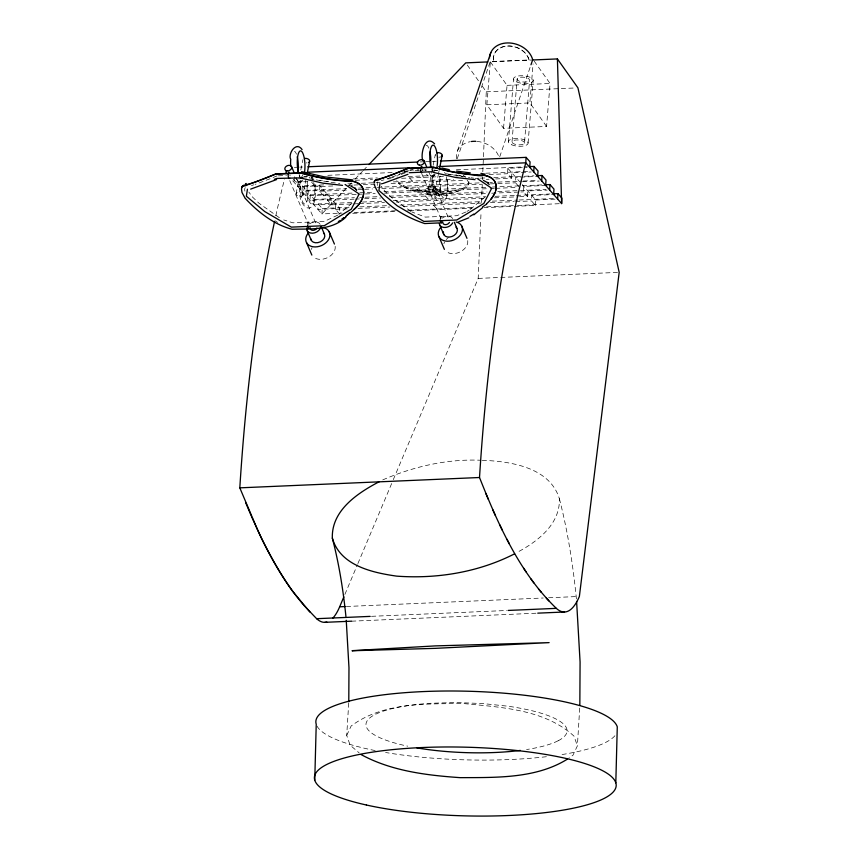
<?xml version="1.0" encoding="UTF-8"?>
<svg xmlns="http://www.w3.org/2000/svg" width="859" height="859" viewBox="0 0 859 859"><rect width="100%" height="100%" fill="white"/><g stroke="black" fill="none" stroke-linecap="round" stroke-linejoin="round"><path stroke-width="0.64" stroke-dasharray="4.29 3.22" d="M393.304 479.633L478.184 278.413L481.072 211.765M481.48 202.434L482.232 185.104M482.457 179.778L482.575 177.104M482.812 171.779L486.269 91.795L480.954 84.3M348.722 703.038L346.714 735.401L350.128 745.161L359.169 752.903M579.707 708.074L577.388 745.859L572.942 755.265L568.583 758.325M294.336 176.771L294.025 182.215L308.188 181.603M295.131 177.673L298.32 181.303L298.009 186.747L319.892 185.802L339.82 208.458L339.509 213.902L335.525 209.371L335.837 203.927L313.954 204.871L314.265 199.428L310.282 194.896L353.135 193.05M323.736 184.91L302.304 185.834L301.992 191.278L323.875 190.333L323.564 195.777L356.668 194.349M302.304 185.834L306.287 190.365L305.987 195.809L327.859 194.864L327.547 200.308L331.542 204.839L352.716 203.927M310.282 194.896L309.97 200.34L331.842 199.395L331.542 204.839M311.796 178.908L311.924 176.739L314.319 179.456M332.809 185.963L315.597 186.714L315.79 183.439M351.728 202.52L318.249 203.959L317.937 209.403L339.82 208.458M323.564 195.777L319.58 191.246L319.892 185.802M318.249 203.959L322.232 208.49L321.921 213.934L342.011 213.064M425.076 191.686L425.173 189.989M439.174 192.298L439.271 190.601M495.664 178.94L511.545 178.253L507.562 173.722L507.873 168.289L527.179 167.451M511.545 178.253L511.857 172.82L531.163 171.983M518.718 186.414L515.529 182.795L515.84 177.351L537.723 176.406M519.545 196.732L527.49 196.389L523.496 191.858L523.807 186.414L545.69 185.469M527.49 196.389L527.791 190.945L547.108 190.107M514.273 206.364L535.458 205.451L531.474 200.92L531.785 195.476L553.658 194.531M535.458 205.451L535.769 200.007L522.218 184.599M534.137 61.032L550.071 83.495L546.571 126.456L503.546 128.313L486.849 104.777L490.349 61.816L533.375 59.958M503.546 128.313L507.046 85.352L490.349 61.816M508.388 141.821L513.51 79.028M512.039 141.628L517.15 78.835M524.452 143.174A6.292 2.427 4.7 0 0 515.905 139.985A6.292 2.427 4.7 0 0 514.38 144.044A6.292 2.427 4.7 0 0 524.452 143.174L529.573 80.381A6.292 2.427 4.7 0 0 521.016 77.192A6.292 2.427 4.7 0 0 519.491 81.261A6.292 2.427 4.7 0 0 529.573 80.381M546.571 126.456L529.874 102.919L533.063 63.867M528.092 142.981L533.214 80.188M482.232 460.295C510.568 461.304 549.717 467.264 559.37 498.66C560.379 524.28 537.337 541.793 516.796 552.552M296.033 193.876L299.92 174.474M300.811 170.028L302.894 159.677M302.808 195.197A3.479 2.169 10.7 0 0 298.556 192.051A3.479 2.169 10.7 0 0 297.053 195.541A3.479 2.169 10.7 0 0 302.808 195.197L306.695 175.805M428.566 188.164L431.529 173.368M431.68 172.638L435.32 154.513A3.479 2.18 11.3 0 0 435.792 155.672M435.341 189.474A3.479 2.169 10.7 0 0 431.1 186.328A3.479 2.169 10.7 0 0 429.597 189.818A3.479 2.169 10.7 0 0 435.341 189.474L438.197 175.257M438.305 174.71L439.228 170.093M300.661 180.379C293.585 209.918 319.333 222.052 314.802 184.91M433.204 174.667C426.118 204.206 451.866 216.339 447.335 179.198M468.595 183.203L468.928 181.84A36.196 11.554 3.3 0 1 438.391 191.987A36.196 11.554 3.3 0 1 398.114 181.764M457.418 150.959L469.841 114.387M457.256 158.679L490.221 61.58A22.173 17.148 18.8 0 1 489.748 58.101M529.047 59.98L529.08 59.905A18.393 14.227 18.8 0 0 507.733 45.967A18.393 14.227 18.8 0 0 493.839 61.419L493.839 61.419A18.393 14.227 18.8 0 1 507.701 46.042A18.393 14.227 18.8 0 1 529.047 59.98L490.221 61.58M499.723 156.853L530.551 66.046M344.878 594.439L357.376 564.814M357.892 563.579L392.788 480.868M346.714 735.401L351.159 725.995C383.05 702.147 426.085 703.918 464.032 703.607C501.635 707.365 544.606 709.373 573.973 736.099L577.388 745.859M301.423 177.491L302.851 174.774M433.967 171.768L434.944 169.781M485.056 197.044L470.281 209.424M351.428 182.946L321.921 213.934L290.041 177.684M355.111 179.069L362.487 171.328M363.411 170.361L368.017 165.519M352.04 203.207L338.768 214.385M302.551 180.122C300.317 183.397 295.228 182.688 293.499 179.284M435.094 174.409C433.065 177.351 428.437 177.19 426.526 174.216M337.737 215.147L324.24 221.429L292.844 222.825L283.749 219.936M466.985 211.378L469.186 210.079M465.889 212.023L456.784 215.706L425.377 217.112L411.912 212.001M382.76 479.891C413.555 466.501 447.271 458.77 480.943 460.252M458.717 190.891C440.313 197.452 419.171 195.444 402.087 186.07M451.63 191.106L441.258 192.072L424.915 191.289M507.046 85.352L550.071 83.495M486.269 91.795L575.272 87.962M486.849 104.777L529.874 102.919M294.401 167.365L298.417 167.183M299.759 167.129L302.443 167.011M420.287 161.932L424.303 161.76M425.645 161.696L431.003 161.471M432.335 161.417L436.351 161.234M278.391 175.837L286.423 175.483M409.582 170.179L418.956 169.771M303.71 176.363L307.726 176.192M327.816 175.322L393.433 172.498M404.149 172.036L408.165 171.864M434.955 170.705L437.628 170.587M456.376 169.781L527.351 166.721M304.204 177.072L306.781 176.954M298.32 181.303L305.02 181.013M319.752 180.379L322.426 180.261M353.232 178.93L377.337 177.899M389.385 177.373L397.416 177.029M408.132 176.567L437.596 175.3M448.312 174.839L456.344 174.484M485.807 173.217L530.003 171.306M326.173 181.55L328.825 181.432M355.304 180.293L372.516 179.552M387.076 178.919L391.049 178.747M401.647 178.296L444.017 176.471M455.925 175.955L463.871 175.612M489.029 174.527L507.562 173.722M347.841 183.869L353.199 183.643M361.231 183.289L374.621 182.72M375.963 182.656L382.652 182.366M393.368 181.904L453.638 179.306M475.059 178.382L479.075 178.21M480.417 178.157L485.775 177.92M493.807 177.577L523.271 176.299M524.613 176.245L533.987 175.837M348.7 185.286L352.673 185.114M353.994 185.05L357.967 184.878M363.26 184.653L377.831 184.03M391.07 183.45L462.561 180.369M486.387 179.348L489.039 179.23M306.287 190.365L346.467 188.636M358.514 188.11L375.931 187.359M377.273 187.305L480.385 182.86M489.759 182.452L492.432 182.333M497.791 182.108L521.896 181.066M523.238 181.013L537.97 180.379M522.401 181.764L539.13 181.045M319.58 191.246L348.711 189.989M357.978 189.581L363.271 189.356M364.603 189.302L372.538 188.959M381.815 188.561L482.436 184.213M490.382 183.88L515.529 182.795M359.824 192.76L374.556 192.126M383.93 191.718L487.042 187.273M492.4 187.047L543.296 184.846M357.988 194.284L375.2 193.543M384.467 193.146L489.061 188.636M490.392 188.583L494.365 188.411M495.686 188.346L518.192 187.38M314.265 199.428L354.434 197.699M359.792 197.463L363.808 197.291M365.15 197.237L378.54 196.657M389.256 196.196L487.01 191.976M497.726 191.514L519.158 190.591M520.49 190.537L545.937 189.442M327.547 200.308L354.037 199.159M355.358 199.105L359.33 198.934M364.624 198.708L380.516 198.021M391.103 197.559L486.43 193.447M491.724 193.221L519.534 192.029M520.855 191.965L523.496 191.858M362.434 202.058L383.866 201.135M393.239 200.727L485.636 196.743M495.02 196.335L515.099 195.465M516.442 195.412L549.921 193.973M354.048 203.862L358.02 203.69M359.341 203.637L384.499 202.552M396.407 202.037L483.8 198.268M494.387 197.817L518.213 196.786M322.232 208.49L350.354 207.277M359.728 206.879L389.191 205.602M399.897 205.14L481.588 201.618M492.304 201.156L517.752 200.061M519.083 200.007L553.905 198.504M535.769 200.007L555.075 199.17M335.525 209.371L347.433 208.855M358.031 208.393L389.803 207.03M403.043 206.461L481.158 203.089M490.425 202.692L514.262 201.661M515.583 201.597L531.474 200.92M354.058 212.549L395.569 210.756M407.628 210.24L471.902 207.47M486.634 206.826L516.098 205.559M517.44 205.505L561.625 203.594M352.748 213.333L396.439 211.443M409.679 210.874L471.902 208.189M483.821 207.674L512.952 206.418M478.184 278.413L617.857 272.389M346.36 606.497L543.221 598.004M548.579 597.778L578.043 596.5M371.528 616.322L506.789 610.491M351.599 621.186L536.403 613.208M438.595 194.671L439.325 194.671M446.165 173.776L469.766 177.534M471.076 177.738L473.696 178.157M309.691 178.865L314.931 179.703M316.241 179.907L339.853 183.665M415.498 189.549L418.15 190.097M416.819 189.871L425.549 191.396M410.881 211.335L391.479 197.484L385.068 191.385L381.385 186.382M279.368 217.724L258.935 203.207L252.535 197.098L248.842 192.094M507.873 168.289L519.824 181.883M409.593 177.953L413.576 182.484M417.56 187.015L421.544 191.546M425.527 196.077L429.511 200.609M433.494 205.14L437.478 209.671M311.613 182.172L315.597 186.714M467.275 65.016L480.192 83.226M428.716 171.736L448.956 219.034M421.769 173.711L440.968 218.583M296.183 177.448L316.423 224.757M289.751 180.637L308.435 224.306M559.37 498.66C567.638 530.701 572.77 563.472 576.164 596.371L576.378 598.916M275.814 215.759A813.666 231.361 87.5 0 1 284.49 179.22M456.58 158.786A22.173 17.148 18.8 0 1 470.292 141.681M476.949 141.391A22.173 17.148 18.8 0 1 498.95 156.961M467.146 180.165A35.949 11.468 3.3 0 1 438.273 193.275A35.949 11.468 3.3 0 1 396.837 180.1M401.196 174.538A35.949 11.468 3.3 0 1 406.715 172.401M415.155 170.726A35.949 11.468 3.3 0 1 421.297 170.168M422.574 170.114A35.949 11.468 3.3 0 1 429.156 170.039M433.161 170.179A35.949 11.468 3.3 0 1 437.188 170.479M458.781 175.086A35.949 11.468 3.3 0 1 463.345 177.222M397.653 175.762A36.196 11.554 3.3 0 1 399.993 173.733M403.032 172.187A36.196 11.554 3.3 0 1 412.631 169.642M431.894 168.665A36.196 11.554 3.3 0 1 434.257 168.793M463.645 175.816A36.196 11.554 3.3 0 1 465.836 177.276M614.904 735.755A150.948 34.339 1.5 0 1 559.563 754.932M546.388 756.704A150.948 34.339 1.5 0 1 385.584 752.484M375.179 750.573A150.948 34.339 1.5 0 1 316.595 725.232M558.189 740.759A99.633 24.847 1.9 0 0 507.852 706.195L482.726 703.553L455.861 702.512L430.939 703.263A100.857 25.147 1.9 0 0 374.857 714.634A99.633 24.847 1.9 0 0 407.724 746.16M558.135 740.748A101.008 25.19 1.9 0 1 526.578 749.531M467.726 240.627A12.584 9.181 -23.2 0 1 460.07 251.945A12.584 9.181 -23.2 0 1 445.907 251.279M443.91 243.731A12.584 9.181 -23.2 0 1 444.586 242.034M446.229 239.607A12.584 9.181 -23.2 0 1 448.516 237.471M440.495 157.036A3.479 2.18 11.3 0 1 438.777 157.133M442.117 218.154A7.259 5.304 -23.2 0 1 453.208 219.979M408.497 170.619A53.838 3.06 -23.8 0 1 404.245 172.358M403.215 172.766A53.838 3.06 -23.8 0 1 387.634 178.651M383.973 179.842A53.838 3.06 -23.8 0 1 381.224 180.605M377.477 185.437A27.402 8.365 34.9 0 1 377.81 181.936M440.27 219.045A3.232 0.923 87.5 0 1 441.107 216.382A3.232 0.923 87.5 0 1 442.106 219.335M422.531 169.255A3.232 0.923 87.5 0 1 422.531 170.92M425.914 171.102A13.443 3.823 87.5 0 1 424.99 169.255M426.085 145.482A13.443 3.823 87.5 0 1 429.006 148.446M432.56 170.812A13.443 3.823 87.5 0 1 431.637 168.965M446.272 176.761A13.443 3.823 87.5 0 1 446.379 194.789A13.443 3.823 87.5 0 1 441.193 194.241A13.443 3.823 87.5 0 1 440.173 176.106M444.565 172.358A13.443 3.823 87.5 0 1 445.488 174.205M439.625 177.051A13.443 3.823 87.5 0 1 439.497 195.809A13.443 3.823 87.5 0 1 434.031 192.749A13.443 3.823 87.5 0 1 434.16 173.99M335.182 246.34A12.584 9.181 -23.2 0 1 327.537 257.657A12.584 9.181 -23.2 0 1 313.374 256.991M311.366 249.454A12.584 9.181 -23.2 0 1 312.053 247.746M307.125 162.877A3.479 2.18 11.3 0 1 306.233 162.845M309.584 223.877A7.259 5.304 -23.2 0 1 320.246 224.371M277.049 175.891A53.838 3.06 -23.8 0 1 255.091 184.363M253.781 184.814A53.838 3.06 -23.8 0 1 251.44 185.555M244.933 191.149A27.402 8.365 34.9 0 1 245.266 187.649M307.726 224.757A3.232 0.923 87.5 0 1 308.456 222.105A3.232 0.923 87.5 0 1 309.487 224.231M277.672 222.395A55.395 52.517 -64.6 0 1 274.923 220.688M289.998 174.978A3.232 0.923 87.5 0 1 290.031 175.816M294.551 151.302A13.443 3.823 87.5 0 1 296.473 154.169M300.027 176.535A13.443 3.823 87.5 0 1 299.104 174.688M313.739 182.484A13.443 3.823 87.5 0 1 313.846 200.512A13.443 3.823 87.5 0 1 308.649 199.954A13.443 3.823 87.5 0 1 307.64 181.829M309.09 177.759A13.443 3.823 87.5 0 1 310.024 176.965M311.033 177.072A13.443 3.823 87.5 0 1 312.955 179.928M307.082 182.763A13.443 3.823 87.5 0 1 307.189 200.791A13.443 3.823 87.5 0 1 302.003 200.244A13.443 3.823 87.5 0 1 300.994 182.108M516.581 81.916A9.878 3.812 4.7 0 0 532.945 81.165A9.878 3.812 4.7 0 0 520.554 75.753A9.878 3.812 4.7 0 0 516.581 81.916M511.459 144.709A9.878 3.812 4.7 0 0 527.834 143.958A9.878 3.812 4.7 0 0 515.443 138.535A9.878 3.812 4.7 0 0 511.459 144.709M430.284 187.573A3.092 0.988 3.3 0 0 435.416 187.348A3.092 0.988 3.3 0 0 431.54 185.973A3.092 0.988 3.3 0 0 430.284 187.573M427.267 193.382A7.055 2.255 3.3 0 0 438.97 192.878A7.055 2.255 3.3 0 0 430.134 189.732A7.055 2.255 3.3 0 0 427.267 193.382M427.363 191.675A7.055 2.255 3.3 0 0 439.078 191.17A7.055 2.255 3.3 0 0 430.23 188.024A7.055 2.255 3.3 0 0 427.363 191.675"/><path stroke-width="1.29" d="M348.786 701.771L348.979 667.744L346.241 620.273M579.836 705.432L580.083 661.988L576.604 601.472M314.759 780.208L316.23 724.234A150.948 34.339 1.5 0 1 456.075 691.023A150.948 34.339 1.5 0 1 617.277 726.864L615.806 782.839M286.058 173.153L286.187 170.973M440.377 161.062L526.084 157.369L525.772 162.813A813.666 231.361 87.5 0 0 479.515 477.507C498.166 524.473 519.384 572.674 556.331 608.355A105.399 29.968 87.5 0 0 579.374 596.447L619.189 272.335L577.924 87.843L557.405 58.917L533.375 59.958M529.756 167.344L530.067 161.9L526.084 157.369M533.74 171.875L534.051 166.431L530.035 166.603M537.723 176.406L538.035 170.962L534.051 166.431M541.707 180.938L542.018 175.494L536.66 175.73M545.69 185.469L546.002 180.025L542.018 175.494M549.674 190L549.985 184.556L544.627 184.792M553.658 194.531L553.969 189.087L549.985 184.556M557.641 199.063L557.953 193.619L553.937 193.79M438.724 166.56L525.772 162.813L561.625 203.594L561.936 198.15L557.953 193.619M345.909 616.354C343.213 590.004 339.015 563.762 332.336 538.11C331.359 510.461 357.569 493.045 379.345 481.652M290.245 158.292C288.946 151.732 296.645 141.563 302.078 149.563M247.446 189.205L246.361 196.239L264.765 211.572L291.341 227.13L324.262 225.713L351.299 209.177L359.159 193.984L345.093 184.492M379.989 183.493L378.894 190.515L397.298 205.859L423.874 221.418L456.805 220.001L483.832 203.465L491.702 188.271L477.636 178.779M307.071 173.958L309.659 161.03M439.604 168.246L442.192 155.318M441.934 221.858L441.827 222.266A3.232 0.923 87.5 0 1 440.291 219.883M470.27 113.13L490.822 52.603M530.98 64.79L532.687 59.743A22.173 17.148 18.8 0 0 509.774 42.982A22.173 17.148 18.8 0 0 489.78 56.962M332.691 618.265A105.399 29.968 87.5 0 0 339.67 606.787L343.836 596.908M368.941 164.552L465.75 62.879L487.751 61.923M482.511 207.749L473.803 214.847M351.052 212.205L354.037 209.478A30.505 17.405 -25.2 0 0 349.989 180.916L350.096 181.474L345.651 181.367L339.208 180.444A56.093 13.776 13.9 0 1 309.004 175.236L300.854 173.056L275.685 174.141L268.717 176.965A56.093 3.189 -23.8 0 1 248.67 184.341L245.738 185.684L243.591 186.059L243.741 185.501A30.505 9.309 34.9 0 0 241.626 188.239M486.645 204.12L482.447 206.955M345.898 217.144C331.338 230.813 310.571 228.698 292.146 229.267C273.838 224.607 258.033 212.087 245.33 198.472M567.488 759.088C535.919 778.78 496.051 777.481 460.07 777.653C426.268 775.28 391.403 771.017 361.177 754.621M514.584 553.84C478.463 572.277 436.952 579.073 396.643 576.131C372.001 572.609 340.121 565.501 332.336 538.11M468.864 217.778L458.051 222.116M276.609 179.563L250.667 189.12M407.961 174.323L383.2 183.407M274.311 179.327L276.759 178.436L303.13 177.824M245.491 183.654L246.265 183.493M381.514 183.826L382.276 183.665M307.801 166.786L417.603 162.05M307.49 172.23L409.26 167.838M409.292 172.713L433.043 171.693M441.333 222.835L424.679 223.555C406.361 217.51 380.312 203.454 374.041 183.858M274.44 222.073A813.666 231.361 87.5 0 0 239.811 487.848L479.515 477.507M339.67 606.787L345.028 606.551M303.528 604.972L316.627 618.695L370.186 616.386M508.12 610.438L556.331 608.355M324.82 622.335L351.599 621.186M537.745 613.154L564.535 612.005M475.048 179.66L455.646 177.48L433.258 172.358M342.505 185.372L323.113 183.192L300.725 178.071M470.313 172.906L456.591 171.102M480.911 173.368L485.045 174.162M352.512 179.875L324.058 176.814L301.573 171.639M351.481 186.22L350.912 186.102L355.519 188.636L355.089 188.11L356.614 190.215L356.378 189.56M441.923 168.01L449.3 169.695M483.445 180.379L488.052 182.924L487.633 182.387L489.147 184.502M548.837 600.924L546.335 598.165M309.852 612.005L292.436 591.046A662.772 188.454 87.5 0 1 261.512 538.357L251.816 517.172M541.342 592.452L538.464 588.909M302.991 604.349L296.441 596.221A672.393 191.192 87.5 0 1 257.807 530.422L239.811 487.848M533.836 582.896L530.948 578.955M434.611 143.85C425.441 133.768 420.255 153.621 422.725 160.386M526.18 571.997L523.603 568.153M244.976 197.989L241.991 192.47L241.476 188.776M509.398 543.94L506.917 539.194M502.365 530.271L499.659 524.666M495.375 515.507L492.744 509.677M488.266 499.251L486.044 493.968M251.333 516.044L245.814 503.009M461.659 225.928L466.974 238.34M454.314 222.256L456.881 228.258M424.045 160.816L426.644 166.882M439.744 225.026L443.845 234.625M439.078 236.955L444.382 249.368M329.115 231.64L334.43 244.053M321.266 226.776L324.348 233.97M291.512 166.539L294.1 172.605M307.2 230.738L311.312 240.337M306.534 242.667L311.849 255.08M350.032 212.989L349.903 212.667A55.534 52.646 -64.6 0 1 345.726 216.447M557.405 58.917L561.625 203.594M326.839 622.045A105.399 29.968 87.5 0 1 316.627 618.695M471.376 141.51A22.173 17.148 18.8 0 1 475.811 141.316M520.35 750.412A101.008 25.19 1.9 0 1 425.173 749.177A99.633 24.847 1.9 0 1 416.894 747.899M456.183 222.019A12.584 9.181 -23.2 0 1 460.639 234.636A12.584 9.181 -23.2 0 1 443.351 240.488A12.584 9.181 -23.2 0 1 440.914 227.195M456.011 227.152A7.259 5.304 -23.2 0 1 452.027 236.483A7.259 5.304 -23.2 0 1 443.448 231.866M452.661 222.889A7.259 5.304 -23.2 0 1 445.198 227.474A7.259 5.304 -23.2 0 1 439.303 223.705M449.44 222.341A3.597 2.62 -23.2 0 1 445.316 224.639A3.597 2.62 -23.2 0 1 442.836 222.073M437.016 152.805A3.479 2.18 11.3 0 1 441.472 153.89A3.479 2.18 11.3 0 1 441.204 156.767M421.629 172.852A3.232 0.923 87.5 0 1 420.738 168.396L420.835 167.666A3.232 0.923 87.5 0 1 422.102 167.108M374.213 182.291A30.591 9.342 34.9 0 1 376.349 179.552L381.267 178.393A55.932 3.178 -23.8 0 0 401.26 171.048L408.229 168.214L433.43 167.129L441.601 169.309A55.932 13.733 13.9 0 0 471.709 174.495L482.49 174.978A30.591 17.459 -25.2 0 1 495.471 191.149M374.159 182.516A30.505 9.309 34.9 0 1 376.285 179.789L376.124 180.347L378.271 179.96L381.213 178.629A56.093 3.189 -23.8 0 0 401.25 171.252L408.218 168.418L433.387 167.333L441.547 169.513A56.093 13.776 13.9 0 0 471.741 174.721L478.184 175.655L482.629 175.751L482.533 175.204A30.505 17.405 -25.2 0 1 495.482 191.332M495.031 192.577A30.505 17.405 -25.2 0 1 491.004 199.224M490.21 200.147A30.505 17.405 -25.2 0 1 486.57 203.755M473.728 214.074A55.534 52.646 -64.6 0 1 469.884 216.404M495.031 192.395A30.591 17.459 -25.2 0 1 490.983 199.063M430.853 166.41A13.443 3.823 87.5 0 1 430.746 148.382A13.443 3.823 87.5 0 1 435.942 148.94A13.443 3.823 87.5 0 1 436.952 167.065M430.015 151.979A13.443 3.823 87.5 0 1 430.466 166.421M322.705 227.538A12.584 9.181 -23.2 0 1 328.449 239.801A12.584 9.181 -23.2 0 1 311.098 246.308A12.584 9.181 -23.2 0 1 308.381 232.907M323.467 232.875A7.259 5.304 -23.2 0 1 320.364 241.819A7.259 5.304 -23.2 0 1 310.872 239.017M320.632 227.141A7.259 5.304 -23.2 0 1 312.665 233.197A7.259 5.304 -23.2 0 1 306.813 227.979M316.907 228.054A3.597 2.62 -23.2 0 1 312.783 230.352A3.597 2.62 -23.2 0 1 310.292 227.796M304.483 158.518A3.479 2.18 11.3 0 1 308.939 159.602A3.479 2.18 11.3 0 1 308.66 162.48M289.096 178.575A3.232 0.923 87.5 0 1 288.205 174.109L288.291 173.389A3.232 0.923 87.5 0 1 289.096 172.176M309.219 227.979A3.232 0.923 87.5 0 1 307.683 225.606M241.68 188.014A30.591 9.342 34.9 0 1 243.806 185.276L248.734 184.116A55.932 3.178 -23.8 0 0 268.717 176.761L275.696 173.926L300.897 172.842L309.057 175.021A55.932 13.733 13.9 0 0 339.165 180.218L349.946 180.691A30.591 17.459 -25.2 0 1 354.005 209.328M343.954 217.842A55.534 52.646 -64.6 0 1 342.118 219.163M340.25 220.409A55.534 52.646 -64.6 0 1 338.328 221.568M349.849 212.538A55.395 52.517 -64.6 0 1 346.531 215.598M343.89 217.714A55.395 52.517 -64.6 0 1 342.065 219.034M298.32 172.133A13.443 3.823 87.5 0 1 298.213 154.105A13.443 3.823 87.5 0 1 303.399 154.663A13.443 3.823 87.5 0 1 304.408 172.788M290.707 165.916A13.443 3.823 87.5 0 1 290.75 159.044M297.257 156.725A13.443 3.823 87.5 0 1 297.923 172.133M352.705 650.628L352.029 650.757L435.406 648.352L549.126 642.629L435.32 645.893L352.705 650.628M366.396 805.012A150.948 34.339 1.5 0 0 613.444 791.73A150.948 34.339 1.5 0 0 416.003 747.835A150.948 34.339 1.5 0 0 366.396 805.012M419.46 165.164A3.597 2.62 -23.2 0 0 424.271 161.471A3.597 2.62 -23.2 0 0 418.762 160.612A3.597 2.62 -23.2 0 0 419.46 165.164M286.927 170.887A3.597 2.62 -23.2 0 0 291.727 167.183A3.597 2.62 -23.2 0 0 286.219 166.324A3.597 2.62 -23.2 0 0 286.927 170.887"/></g></svg>
